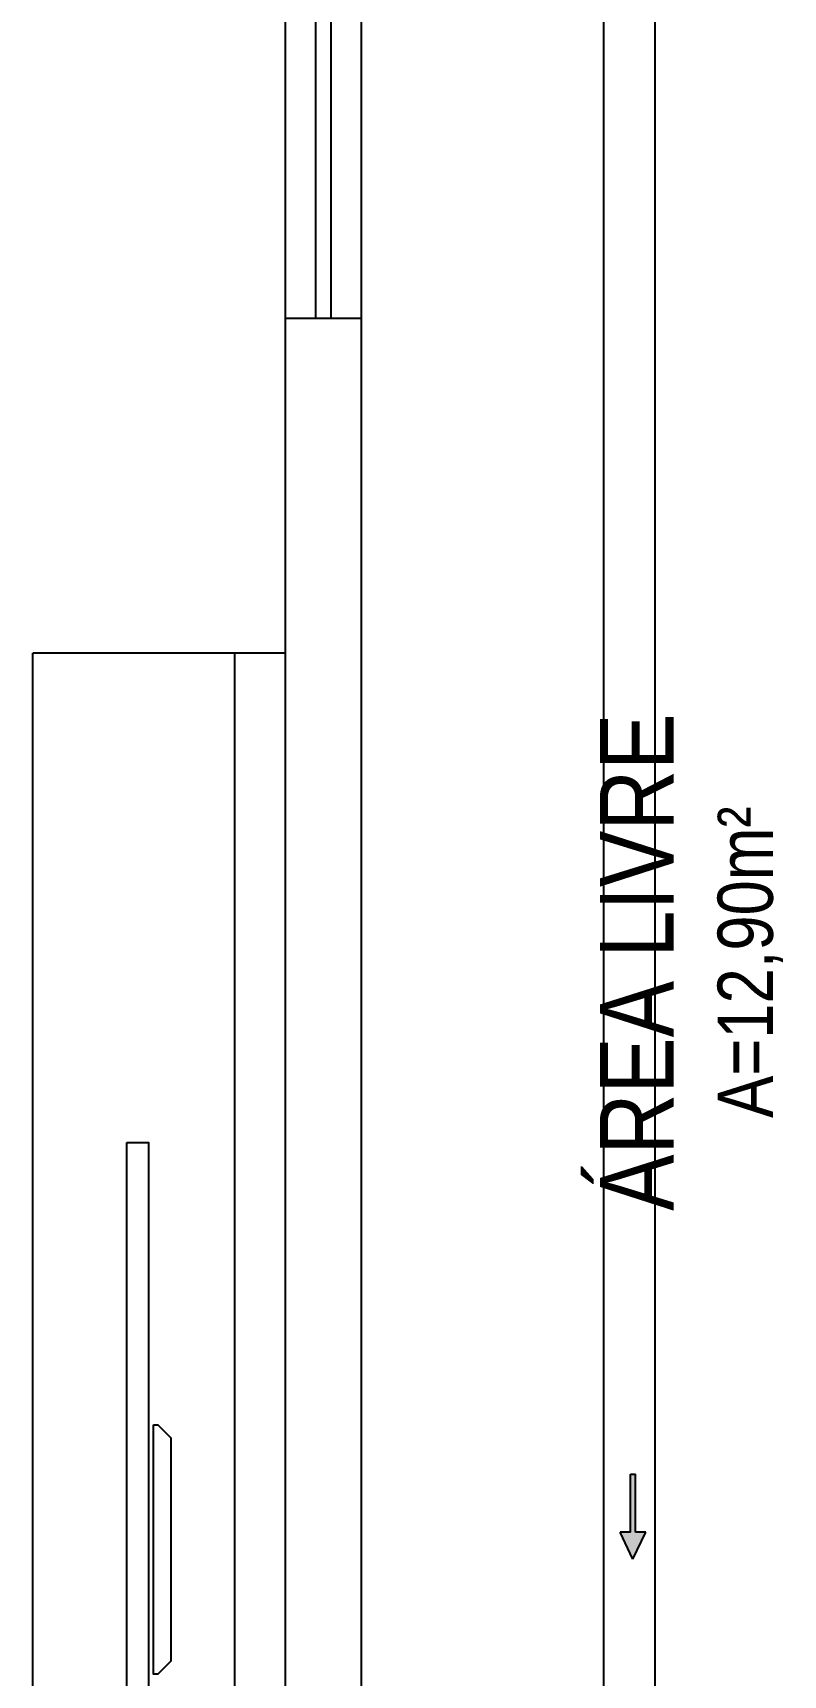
# Model space of a CAD drawing. Header units: millimetres. Extents: x 3923 to 4007, y 744 to 982.
# Drawn here: x 3975.51 to 3978.48, y 825.85 to 832.34 of the extents above; entities that cross this region are included whole.
import ezdxf
from ezdxf.enums import TextEntityAlignment as Align

# ---------------------------------------------------------------- set-up
doc = ezdxf.new("R2010")
doc.units = ezdxf.units.MM
doc.header["$LTSCALE"] = 20
doc.linetypes.add('CONTINU', pattern=[0])
for name, color, linetype in [('AF', 5, 'Continuous'), ('E-txt-g', 3, 'Continuous'), ('HIDROSSANITÁRIO', 8, 'Continuous'), ('TigreCad', 3, 'Continuous')]:
    doc.layers.add(name, color=color, linetype=linetype)
doc.layers.add('E-Txt-W', color=7, linetype='Continuous', lineweight=20)
doc.styles.add('F2', font='ARIALN.TTF')
doc.styles.add('REG60', font='romans.shx', dxfattribs={"width": 0.8, "height": 0.15})
doc.styles.add('REG80', font='romans.shx', dxfattribs={"width": 0.8, "height": 0.2})

# ---------------------------------------------------------------- blocks, each defined once
blk = doc.blocks.new('TXT-AMB75')
at = {"layer": 'E-txt-g', "style": 'REG80', "width": 0.8, "flags": 8}
blk.add_attdef('TXT', text='', height=0.2, dxfattribs=at).set_placement((0.0055, 0.2964), align=Align.CENTER)
at = {"layer": 'E-Txt-W', "style": 'REG60', "width": 0.8, "flags": 8}
blk.add_attdef('TXT', text='', height=0.15, dxfattribs=at).set_placement((0.0055, 0.0271), align=Align.CENTER)
blk = doc.blocks.new('Seta')
at = {"layer": 'AF'}
blk.add_hatch(color=256, dxfattribs=at).paths.add_polyline_path([(-0.1146, 0.0038), (-0.1146, -0.0062), (0, -0.0062), (0, -0.0266), (0.0534, -0.0012), (0, 0.0241), (0, 0.0038)])
for p, q in [((0, 0.0038), (-0.1146, 0.0038)), ((-0.1146, -0.0062), (-0.1146, 0.0038)), ((0.0534, -0.0012), (0, 0.0241)), ((0, 0.0241), (0, 0.0038)), ((0, -0.0062), (-0.1146, -0.0062)), ((0.0534, -0.0012), (0, -0.0266)), ((0, -0.0062), (0, -0.0266))]:
    blk.add_line(p, q, dxfattribs=at)

msp = doc.modelspace()

# ---------------------------------------------------------------- linework, layer by layer
at = {"layer": 'HIDROSSANITÁRIO', "color": 8, "linetype": 'Continuous'}
for p, q in [((3976.5129, 831.2143), (3976.5129, 835.2143)), ((3976.6329, 831.2143), (3976.6329, 835.2143)), ((3976.6929, 831.2143), (3976.6929, 835.2143)), ((3976.8129, 831.2143), (3976.8129, 835.2143)), ((3976.5129, 822.2035), (3976.5129, 831.2143)), ((3976.5129, 831.2143), (3976.8129, 831.2143)), ((3976.8129, 821.9035), (3976.8129, 831.2143))]:
    msp.add_line(p, q, dxfattribs=at)
at = {"layer": 'HIDROSSANITÁRIO', "color": 8, "linetype": 'CONTINU'}
for p, q in [((3975.5129, 824.6297), (3975.5129, 829.8897)), ((3976.5129, 829.8897), (3975.5129, 829.8897)), ((3976.3129, 824.6297), (3976.3129, 829.8897))]:
    msp.add_line(p, q, dxfattribs=at)
for points in [[(3975.8855, 827.9538), (3975.971, 827.9538), (3975.971, 824.7204), (3975.8855, 824.7204)], [(3975.9904, 826.8363), (3976.0075, 826.8363), (3976.0588, 826.785), (3976.0588, 825.9016), (3976.0075, 825.8503), (3975.9904, 825.8503)]]:
    msp.add_lwpolyline(points, close=True, dxfattribs=at)
at = {"layer": 'TigreCad'}
for p, q in [((3977.7713, 834.5894), (3977.7713, 822.4157)), ((3977.9745, 834.5894), (3977.9745, 822.4157))]:
    msp.add_line(p, q, dxfattribs=at)

# ---------------------------------------------------------------- block references
at = {"layer": 'AF', "xscale": 2, "yscale": 2, "zscale": 2, "rotation": 270}
msp.add_blockref('Seta', (3977.89, 826.4122), dxfattribs=at)
at = {"layer": 'HIDROSSANITÁRIO', "color": 8}
ref = msp.add_blockref('TXT-AMB75', (3978.4809, 828.6587, 3.6592), dxfattribs=dict(at, xscale=1.458, yscale=1.458, zscale=1.458, rotation=90))
ref.add_attrib('TXT', 'ÁREA LIVRE', dxfattribs={"layer": 'E-txt-g', "color": 2, "height": 0.2916, "rotation": 90, "style": 'F2'}).set_placement((3978.0487, 828.6667, 3.6592), align=Align.CENTER)
ref.add_attrib('TXT', 'A=12,90m²', dxfattribs={"layer": 'E-Txt-W', "height": 0.2187, "rotation": 90, "style": 'F2'}).set_placement((3978.4414, 828.6667, 3.6592), align=Align.CENTER)

doc.saveas('drawing.dxf')
